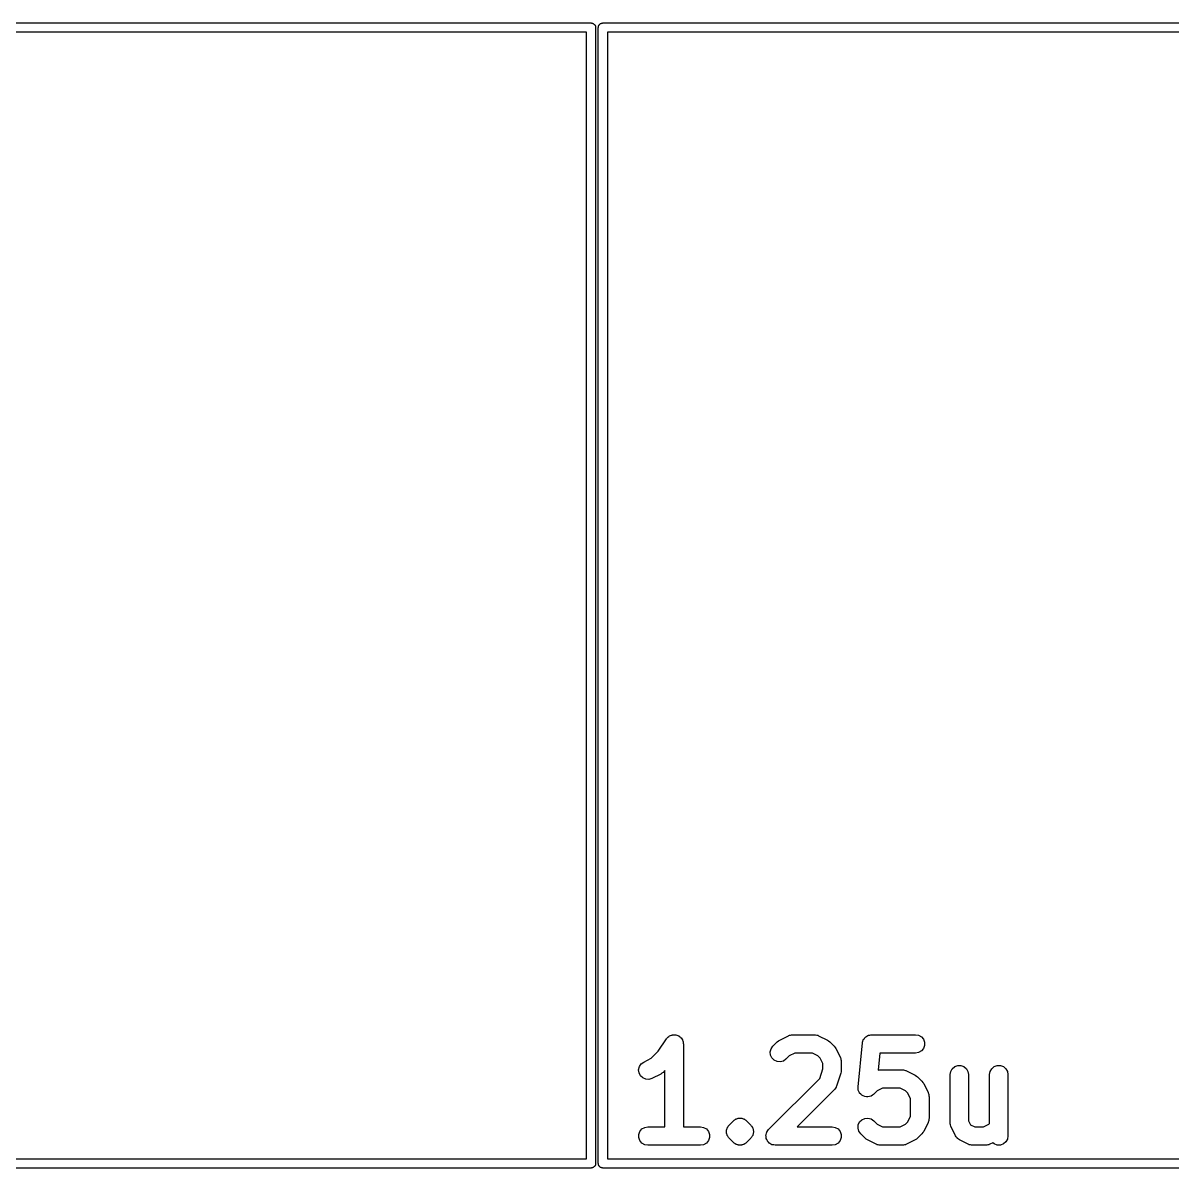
# Model space of a CAD drawing. Extents: x 41 to 154, y -135 to -41.
# Drawn here: x 97.5 to 116.51, y -135.47 to -116.53 of the extents above; entities that cross this region are included whole.
import ezdxf

# ---------------------------------------------------------------- set-up
doc = ezdxf.new("R2010")
doc.units = 0
doc.header["$MEASUREMENT"] = 0
doc.layers.add('BLACK', color=7, linetype='CONTINUOUS')

msp = doc.modelspace()

# ---------------------------------------------------------------- linework, layer by layer
at = {"layer": 'Black'}
for p, q in [((88.102, -116.526), (106.898, -116.526)), ((106.898, -116.526), (106.905, -116.527)), ((106.905, -116.527), (106.911, -116.527)), ((106.911, -116.527), (106.917, -116.529)), ((106.917, -116.529), (106.924, -116.53)), ((106.924, -116.53), (106.93, -116.534)), ((107.063, -116.534), (107.068, -116.53)), ((107.068, -116.53), (107.075, -116.529)), ((107.075, -116.529), (107.081, -116.527)), ((107.081, -116.527), (107.088, -116.527)), ((107.088, -116.527), (107.094, -116.526)), ((107.094, -116.526), (130.656, -116.526)), ((106.822, -116.678), (88.1782, -116.678)), ((106.822, -135.322), (106.822, -116.678)), ((106.93, -116.534), (106.936, -116.536)), ((106.936, -116.536), (106.941, -116.54)), ((106.941, -116.54), (106.947, -116.544)), ((106.947, -116.544), (106.951, -116.549)), ((106.951, -116.549), (106.956, -116.553)), ((106.956, -116.553), (106.96, -116.559)), ((106.96, -116.559), (106.964, -116.564)), ((106.964, -116.564), (106.966, -116.57)), ((106.966, -116.57), (106.97, -116.576)), ((106.97, -116.576), (106.971, -116.583)), ((106.971, -116.583), (106.973, -116.589)), ((106.973, -116.589), (106.973, -116.595)), ((106.973, -116.595), (106.974, -116.602)), ((106.974, -116.602), (106.974, -135.398)), ((107.018, -116.602), (107.019, -116.595)), ((107.018, -135.398), (107.018, -116.602)), ((107.019, -116.589), (107.022, -116.583)), ((107.019, -116.595), (107.019, -116.589)), ((107.022, -116.583), (107.023, -116.576)), ((107.023, -116.576), (107.026, -116.57)), ((107.026, -116.57), (107.028, -116.564)), ((107.028, -116.564), (107.033, -116.559)), ((107.033, -116.559), (107.036, -116.553)), ((107.036, -116.553), (107.041, -116.549)), ((107.041, -116.549), (107.045, -116.544)), ((107.045, -116.544), (107.051, -116.54)), ((107.051, -116.54), (107.056, -116.536)), ((107.056, -116.536), (107.063, -116.534)), ((107.171, -116.678), (107.171, -135.322)), ((130.579, -116.678), (107.171, -116.678)), ((108.01, -133.541), (108.147, -133.336)), ((108.147, -133.336), (108.153, -133.33)), ((108.153, -133.33), (108.157, -133.322)), ((108.157, -133.322), (108.171, -133.311)), ((108.171, -133.311), (108.184, -133.298)), ((108.184, -133.298), (108.191, -133.294)), ((108.191, -133.294), (108.198, -133.288)), ((108.198, -133.288), (108.215, -133.282)), ((108.215, -133.282), (108.231, -133.274)), ((108.231, -133.274), (108.239, -133.273)), ((108.239, -133.273), (108.247, -133.27)), ((108.247, -133.27), (108.265, -133.27)), ((108.265, -133.27), (108.284, -133.268)), ((108.284, -133.268), (108.292, -133.27)), ((108.292, -133.27), (108.3, -133.27)), ((108.3, -133.27), (108.317, -133.277)), ((108.317, -133.277), (108.335, -133.281)), ((108.335, -133.281), (108.342, -133.286)), ((108.342, -133.286), (108.35, -133.288)), ((108.35, -133.288), (108.364, -133.3)), ((108.364, -133.3), (108.379, -133.31)), ((108.379, -133.31), (108.384, -133.317)), ((108.384, -133.317), (108.391, -133.322)), ((108.391, -133.322), (108.4, -133.338)), ((108.4, -133.338), (108.41, -133.353)), ((108.41, -133.353), (108.413, -133.361)), ((108.413, -133.361), (108.417, -133.368)), ((108.417, -133.368), (108.42, -133.386)), ((108.42, -133.386), (108.425, -133.404)), ((108.425, -133.404), (108.425, -133.412)), ((108.425, -133.412), (108.426, -133.42)), ((108.426, -133.42), (108.426, -134.792)), ((109.908, -133.458), (109.98, -133.385)), ((109.98, -133.385), (110, -133.371)), ((110, -133.371), (110.02, -133.357)), ((110.02, -133.357), (110.165, -133.284)), ((110.165, -133.284), (110.173, -133.282)), ((110.173, -133.282), (110.181, -133.277)), ((110.181, -133.277), (110.199, -133.274)), ((110.199, -133.274), (110.216, -133.269)), ((110.216, -133.269), (110.225, -133.27)), ((110.225, -133.27), (110.233, -133.268)), ((110.233, -133.268), (110.596, -133.268)), ((110.596, -133.268), (110.605, -133.27)), ((110.605, -133.27), (110.613, -133.269)), ((110.613, -133.269), (110.631, -133.274)), ((110.631, -133.274), (110.648, -133.277)), ((110.648, -133.277), (110.656, -133.282)), ((110.656, -133.282), (110.664, -133.284)), ((110.664, -133.284), (110.809, -133.357)), ((110.809, -133.357), (110.829, -133.371)), ((110.829, -133.371), (110.849, -133.385)), ((110.849, -133.385), (110.922, -133.458)), ((111.315, -134.131), (111.388, -133.405)), ((111.388, -133.405), (111.389, -133.4)), ((111.389, -133.394), (111.397, -133.374)), ((111.389, -133.4), (111.389, -133.394)), ((111.397, -133.374), (111.402, -133.354)), ((111.402, -133.354), (111.406, -133.35)), ((111.406, -133.35), (111.407, -133.344)), ((111.407, -133.344), (111.421, -133.328)), ((111.421, -133.328), (111.433, -133.311)), ((111.433, -133.311), (111.438, -133.308)), ((111.438, -133.308), (111.442, -133.304)), ((111.442, -133.304), (111.46, -133.293)), ((111.46, -133.293), (111.477, -133.282)), ((111.477, -133.282), (111.482, -133.28)), ((111.482, -133.28), (111.487, -133.277)), ((111.487, -133.277), (111.508, -133.274)), ((111.508, -133.274), (111.528, -133.268)), ((111.528, -133.268), (111.534, -133.269)), ((111.534, -133.269), (111.539, -133.268)), ((111.539, -133.268), (112.265, -133.268)), ((112.265, -133.268), (112.317, -133.277)), ((112.317, -133.277), (112.363, -133.304)), ((112.363, -133.304), (112.397, -133.344)), ((112.397, -133.344), (112.415, -133.394)), ((112.415, -133.447), (112.397, -133.497)), ((112.415, -133.394), (112.415, -133.447)), ((107.893, -133.658), (108.01, -133.541)), ((109.864, -133.552), (109.877, -133.501)), ((109.868, -133.605), (109.864, -133.552)), ((109.891, -133.653), (109.868, -133.605)), ((109.877, -133.501), (109.908, -133.458)), ((110.178, -133.618), (110.123, -133.673)), ((110.269, -133.573), (110.178, -133.618)), ((110.56, -133.573), (110.269, -133.573)), ((110.651, -133.618), (110.56, -133.573)), ((110.689, -133.656), (110.651, -133.618)), ((110.922, -133.458), (110.936, -133.478)), ((110.936, -133.478), (110.95, -133.497)), ((110.95, -133.497), (111.023, -133.643)), ((111.677, -133.573), (111.649, -133.855)), ((112.265, -133.573), (111.677, -133.573)), ((112.317, -133.564), (112.265, -133.573)), ((112.363, -133.537), (112.317, -133.564)), ((112.397, -133.497), (112.363, -133.537)), ((107.686, -133.847), (107.699, -133.795)), ((107.699, -133.795), (107.728, -133.751)), ((107.728, -133.751), (107.77, -133.72)), ((107.77, -133.72), (107.893, -133.658)), ((109.928, -133.69), (109.891, -133.653)), ((109.976, -133.713), (109.928, -133.69)), ((110.029, -133.717), (109.976, -133.713)), ((110.08, -133.704), (110.029, -133.717)), ((110.123, -133.673), (110.08, -133.704)), ((110.734, -133.747), (110.689, -133.656)), ((110.734, -133.831), (110.734, -133.747)), ((111.023, -133.643), (111.025, -133.651)), ((111.025, -133.651), (111.03, -133.659)), ((111.03, -133.659), (111.033, -133.676)), ((111.033, -133.676), (111.038, -133.693)), ((111.038, -133.693), (111.037, -133.702)), ((111.037, -133.702), (111.039, -133.711)), ((111.039, -133.711), (111.039, -133.856)), ((112.848, -133.876), (112.874, -133.83)), ((112.874, -133.83), (112.915, -133.796)), ((112.915, -133.796), (112.964, -133.778)), ((112.964, -133.778), (113.017, -133.778)), ((113.017, -133.778), (113.067, -133.796)), ((113.067, -133.796), (113.108, -133.83)), ((113.108, -133.83), (113.134, -133.876)), ((113.501, -133.876), (113.527, -133.83)), ((113.527, -133.83), (113.568, -133.796)), ((113.568, -133.796), (113.618, -133.778)), ((113.618, -133.778), (113.671, -133.778)), ((113.671, -133.778), (113.72, -133.796)), ((113.72, -133.796), (113.761, -133.83)), ((113.761, -133.83), (113.787, -133.876)), ((107.692, -133.899), (107.686, -133.847)), ((107.716, -133.947), (107.692, -133.899)), ((107.754, -133.983), (107.716, -133.947)), ((107.803, -134.004), (107.754, -133.983)), ((107.856, -134.007), (107.803, -134.004)), ((107.906, -133.992), (107.856, -134.007)), ((108.052, -133.92), (107.906, -133.992)), ((108.071, -133.905), (108.052, -133.92)), ((108.091, -133.891), (108.071, -133.905)), ((108.121, -133.861), (108.091, -133.891)), ((108.121, -134.792), (108.121, -133.861)), ((109.835, -134.837), (110.681, -133.991)), ((110.681, -133.991), (110.734, -133.831)), ((111.031, -133.904), (110.958, -134.122)), ((111.034, -133.88), (111.031, -133.904)), ((111.039, -133.856), (111.034, -133.88)), ((111.649, -133.855), (111.65, -133.855)), ((111.65, -133.855), (111.667, -133.85)), ((111.667, -133.85), (111.676, -133.85)), ((111.676, -133.85), (111.685, -133.849)), ((111.685, -133.849), (112.047, -133.849)), ((112.047, -133.849), (112.056, -133.85)), ((112.056, -133.85), (112.065, -133.85)), ((112.065, -133.85), (112.082, -133.855)), ((112.082, -133.855), (112.1, -133.858)), ((112.1, -133.858), (112.107, -133.862)), ((112.107, -133.862), (112.116, -133.865)), ((112.116, -133.865), (112.261, -133.937)), ((112.261, -133.937), (112.28, -133.952)), ((112.28, -133.952), (112.3, -133.966)), ((112.3, -133.966), (112.373, -134.038)), ((112.839, -133.928), (112.848, -133.876)), ((112.839, -134.727), (112.839, -133.928)), ((113.134, -133.876), (113.143, -133.928)), ((113.143, -133.928), (113.143, -134.691)), ((113.492, -133.928), (113.501, -133.876)), ((113.492, -134.736), (113.492, -133.928)), ((113.787, -133.876), (113.796, -133.928)), ((113.796, -133.928), (113.796, -134.944)), ((110.922, -134.181), (110.311, -134.792)), ((110.927, -134.174), (110.922, -134.181)), ((110.933, -134.168), (110.927, -134.174)), ((110.942, -134.153), (110.933, -134.168)), ((110.952, -134.138), (110.942, -134.153)), ((110.954, -134.129), (110.952, -134.138)), ((110.958, -134.122), (110.954, -134.129)), ((111.315, -134.132), (111.315, -134.131)), ((111.315, -134.133), (111.315, -134.132)), ((111.317, -134.158), (111.315, -134.133)), ((111.319, -134.184), (111.317, -134.158)), ((111.32, -134.185), (111.319, -134.184)), ((111.32, -134.186), (111.32, -134.185)), ((111.33, -134.209), (111.32, -134.186)), ((111.341, -134.232), (111.33, -134.209)), ((111.63, -134.199), (111.575, -134.254)), ((111.721, -134.153), (111.63, -134.199)), ((112.012, -134.153), (111.721, -134.153)), ((112.102, -134.199), (112.012, -134.153)), ((112.14, -134.236), (112.102, -134.199)), ((112.373, -134.038), (112.387, -134.058)), ((112.387, -134.058), (112.402, -134.078)), ((112.402, -134.078), (112.474, -134.223)), ((111.342, -134.233), (111.341, -134.232)), ((111.342, -134.234), (111.342, -134.233)), ((111.36, -134.252), (111.342, -134.234)), ((111.378, -134.27), (111.36, -134.252)), ((111.379, -134.27), (111.378, -134.27)), ((111.379, -134.271), (111.379, -134.27)), ((111.403, -134.282), (111.379, -134.271)), ((111.426, -134.293), (111.403, -134.282)), ((111.427, -134.293), (111.426, -134.293)), ((111.453, -134.296), (111.427, -134.293)), ((111.427, -134.293), (111.427, -134.293)), ((111.478, -134.298), (111.453, -134.296)), ((111.479, -134.298), (111.478, -134.298)), ((111.48, -134.298), (111.479, -134.298)), ((111.505, -134.291), (111.48, -134.298)), ((111.53, -134.285), (111.505, -134.291)), ((111.531, -134.284), (111.53, -134.285)), ((111.53, -134.285), (111.53, -134.285)), ((111.552, -134.27), (111.531, -134.284)), ((111.573, -134.255), (111.552, -134.27)), ((111.574, -134.254), (111.573, -134.255)), ((111.575, -134.254), (111.574, -134.254)), ((112.185, -134.327), (112.14, -134.236)), ((112.185, -134.618), (112.185, -134.327)), ((112.474, -134.223), (112.477, -134.232)), ((112.477, -134.232), (112.481, -134.239)), ((112.481, -134.239), (112.484, -134.257)), ((112.484, -134.257), (112.489, -134.274)), ((112.489, -134.274), (112.489, -134.283)), ((112.489, -134.283), (112.49, -134.291)), ((112.49, -134.291), (112.49, -134.654)), ((109.165, -134.784), (109.174, -134.775)), ((109.174, -134.775), (109.182, -134.764)), ((109.182, -134.764), (109.255, -134.692)), ((109.255, -134.692), (109.265, -134.684)), ((109.265, -134.684), (109.275, -134.674)), ((109.275, -134.674), (109.281, -134.672)), ((109.281, -134.672), (109.286, -134.667)), ((109.286, -134.667), (109.292, -134.665)), ((109.292, -134.665), (109.298, -134.661)), ((109.298, -134.661), (109.311, -134.658)), ((109.311, -134.658), (109.323, -134.652)), ((109.323, -134.652), (109.33, -134.651)), ((109.33, -134.651), (109.336, -134.649)), ((109.336, -134.649), (109.343, -134.649)), ((109.343, -134.649), (109.349, -134.647)), ((109.349, -134.647), (109.362, -134.649)), ((109.362, -134.649), (109.376, -134.647)), ((109.376, -134.647), (109.382, -134.649)), ((109.382, -134.649), (109.389, -134.649)), ((109.389, -134.649), (109.395, -134.651)), ((109.395, -134.651), (109.402, -134.652)), ((109.402, -134.652), (109.414, -134.658)), ((109.414, -134.658), (109.427, -134.661)), ((109.427, -134.661), (109.432, -134.665)), ((109.432, -134.665), (109.439, -134.667)), ((109.439, -134.667), (109.444, -134.672)), ((109.444, -134.672), (109.45, -134.674)), ((109.45, -134.674), (109.459, -134.684)), ((109.459, -134.684), (109.47, -134.692)), ((109.47, -134.692), (109.543, -134.764)), ((109.543, -134.764), (109.55, -134.775)), ((109.55, -134.775), (109.56, -134.784)), ((111.315, -134.813), (111.32, -134.76)), ((111.32, -134.76), (111.342, -134.712)), ((111.342, -134.712), (111.379, -134.674)), ((111.379, -134.674), (111.427, -134.652)), ((111.427, -134.652), (111.48, -134.647)), ((111.48, -134.647), (111.531, -134.661)), ((111.531, -134.661), (111.575, -134.692)), ((111.575, -134.692), (111.63, -134.747)), ((111.63, -134.747), (111.721, -134.792)), ((112.012, -134.792), (112.102, -134.747)), ((112.102, -134.747), (112.14, -134.709)), ((112.14, -134.709), (112.185, -134.618)), ((112.474, -134.722), (112.402, -134.867)), ((112.477, -134.714), (112.474, -134.722)), ((112.481, -134.706), (112.477, -134.714)), ((112.484, -134.689), (112.481, -134.706)), ((112.489, -134.672), (112.484, -134.689)), ((112.49, -134.654), (112.489, -134.663)), ((112.489, -134.663), (112.489, -134.672)), ((112.84, -134.735), (112.839, -134.727)), ((112.84, -134.744), (112.84, -134.735)), ((112.845, -134.761), (112.84, -134.744)), ((112.848, -134.779), (112.845, -134.761)), ((112.852, -134.786), (112.848, -134.779)), ((113.143, -134.691), (113.177, -134.758)), ((113.177, -134.758), (113.245, -134.792)), ((113.39, -134.792), (113.481, -134.747)), ((113.481, -134.747), (113.492, -134.736)), ((107.688, -134.918), (107.706, -134.868)), ((107.688, -134.971), (107.688, -134.918)), ((107.706, -134.868), (107.74, -134.828)), ((107.74, -134.828), (107.786, -134.801)), ((107.786, -134.801), (107.838, -134.792)), ((107.838, -134.792), (108.121, -134.792)), ((108.426, -134.792), (108.709, -134.792)), ((108.709, -134.792), (108.761, -134.801)), ((108.761, -134.801), (108.807, -134.828)), ((108.807, -134.828), (108.841, -134.868)), ((108.841, -134.868), (108.859, -134.918)), ((108.859, -134.918), (108.859, -134.971)), ((109.138, -134.859), (109.141, -134.846)), ((109.139, -134.872), (109.138, -134.859)), ((109.138, -134.885), (109.139, -134.872)), ((109.141, -134.898), (109.138, -134.885)), ((109.141, -134.846), (109.143, -134.832)), ((109.143, -134.911), (109.141, -134.898)), ((109.143, -134.832), (109.148, -134.82)), ((109.148, -134.923), (109.143, -134.911)), ((109.148, -134.82), (109.152, -134.807)), ((109.152, -134.936), (109.148, -134.923)), ((109.152, -134.807), (109.159, -134.797)), ((109.159, -134.947), (109.152, -134.936)), ((109.159, -134.797), (109.165, -134.784)), ((109.165, -134.959), (109.159, -134.947)), ((109.174, -134.969), (109.165, -134.959)), ((109.182, -134.98), (109.174, -134.969)), ((109.55, -134.969), (109.543, -134.98)), ((109.56, -134.959), (109.55, -134.969)), ((109.56, -134.784), (109.565, -134.797)), ((109.565, -134.947), (109.56, -134.959)), ((109.565, -134.797), (109.573, -134.807)), ((109.573, -134.936), (109.565, -134.947)), ((109.573, -134.807), (109.576, -134.82)), ((109.576, -134.923), (109.573, -134.936)), ((109.576, -134.82), (109.582, -134.832)), ((109.582, -134.911), (109.576, -134.923)), ((109.582, -134.832), (109.583, -134.846)), ((109.583, -134.898), (109.582, -134.911)), ((109.583, -134.846), (109.587, -134.859)), ((109.587, -134.885), (109.583, -134.898)), ((109.587, -134.859), (109.586, -134.872)), ((109.586, -134.872), (109.587, -134.885)), ((109.791, -134.931), (109.793, -134.925)), ((109.793, -134.951), (109.791, -134.931)), ((109.793, -134.918), (109.8, -134.899)), ((109.793, -134.925), (109.793, -134.918)), ((109.793, -134.971), (109.793, -134.951)), ((109.8, -134.899), (109.805, -134.88)), ((109.805, -134.88), (109.809, -134.875)), ((109.809, -134.875), (109.811, -134.868)), ((109.811, -134.868), (109.824, -134.853)), ((109.824, -134.853), (109.835, -134.837)), ((110.311, -134.792), (110.886, -134.792)), ((110.886, -134.792), (110.938, -134.801)), ((110.938, -134.801), (110.984, -134.828)), ((110.984, -134.828), (111.018, -134.868)), ((111.018, -134.868), (111.036, -134.918)), ((111.036, -134.918), (111.036, -134.971)), ((111.329, -134.864), (111.315, -134.813)), ((111.359, -134.907), (111.329, -134.864)), ((111.432, -134.98), (111.359, -134.907)), ((111.721, -134.792), (112.012, -134.792)), ((112.373, -134.907), (112.3, -134.98)), ((112.387, -134.887), (112.373, -134.907)), ((112.402, -134.867), (112.387, -134.887)), ((112.855, -134.795), (112.852, -134.786)), ((112.927, -134.94), (112.855, -134.795)), ((112.94, -134.958), (112.927, -134.94)), ((112.953, -134.977), (112.94, -134.958)), ((113.245, -134.792), (113.39, -134.792)), ((113.796, -134.944), (113.787, -134.997)), ((107.706, -135.021), (107.688, -134.971)), ((107.74, -135.061), (107.706, -135.021)), ((107.786, -135.088), (107.74, -135.061)), ((107.838, -135.097), (107.786, -135.088)), ((108.709, -135.097), (107.838, -135.097)), ((108.761, -135.088), (108.709, -135.097)), ((108.807, -135.061), (108.761, -135.088)), ((108.841, -135.021), (108.807, -135.061)), ((108.859, -134.971), (108.841, -135.021)), ((109.255, -135.052), (109.182, -134.98)), ((109.265, -135.06), (109.255, -135.052)), ((109.275, -135.069), (109.265, -135.06)), ((109.281, -135.072), (109.275, -135.069)), ((109.286, -135.076), (109.281, -135.072)), ((109.292, -135.079), (109.286, -135.076)), ((109.298, -135.083), (109.292, -135.079)), ((109.311, -135.086), (109.298, -135.083)), ((109.323, -135.092), (109.311, -135.086)), ((109.33, -135.092), (109.323, -135.092)), ((109.336, -135.095), (109.33, -135.092)), ((109.343, -135.095), (109.336, -135.095)), ((109.349, -135.096), (109.343, -135.095)), ((109.362, -135.095), (109.349, -135.096)), ((109.376, -135.096), (109.362, -135.095)), ((109.382, -135.095), (109.376, -135.096)), ((109.389, -135.095), (109.382, -135.095)), ((109.395, -135.092), (109.389, -135.095)), ((109.402, -135.092), (109.395, -135.092)), ((109.414, -135.086), (109.402, -135.092)), ((109.427, -135.083), (109.414, -135.086)), ((109.432, -135.079), (109.427, -135.083)), ((109.439, -135.076), (109.432, -135.079)), ((109.444, -135.072), (109.439, -135.076)), ((109.45, -135.069), (109.444, -135.072)), ((109.459, -135.06), (109.45, -135.069)), ((109.47, -135.052), (109.459, -135.06)), ((109.543, -134.98), (109.47, -135.052)), ((109.795, -134.977), (109.793, -134.971)), ((109.796, -134.984), (109.795, -134.977)), ((109.804, -135.002), (109.796, -134.984)), ((109.811, -135.021), (109.804, -135.002)), ((109.815, -135.026), (109.811, -135.021)), ((109.818, -135.032), (109.815, -135.026)), ((109.832, -135.046), (109.818, -135.032)), ((109.845, -135.061), (109.832, -135.046)), ((109.851, -135.065), (109.845, -135.061)), ((109.855, -135.069), (109.851, -135.065)), ((109.874, -135.078), (109.855, -135.069)), ((109.891, -135.088), (109.874, -135.078)), ((109.897, -135.089), (109.891, -135.088)), ((109.903, -135.092), (109.897, -135.089)), ((109.923, -135.093), (109.903, -135.092)), ((109.943, -135.097), (109.923, -135.093)), ((110.886, -135.097), (109.943, -135.097)), ((110.938, -135.088), (110.886, -135.097)), ((110.984, -135.061), (110.938, -135.088)), ((111.018, -135.021), (110.984, -135.061)), ((111.036, -134.971), (111.018, -135.021)), ((111.452, -134.994), (111.432, -134.98)), ((111.471, -135.008), (111.452, -134.994)), ((111.616, -135.081), (111.471, -135.008)), ((111.625, -135.083), (111.616, -135.081)), ((111.632, -135.088), (111.625, -135.083)), ((111.65, -135.091), (111.632, -135.088)), ((111.667, -135.096), (111.65, -135.091)), ((111.676, -135.095), (111.667, -135.096)), ((111.685, -135.097), (111.676, -135.095)), ((112.047, -135.097), (111.685, -135.097)), ((112.056, -135.095), (112.047, -135.097)), ((112.065, -135.096), (112.056, -135.095)), ((112.082, -135.091), (112.065, -135.096)), ((112.1, -135.088), (112.082, -135.091)), ((112.107, -135.083), (112.1, -135.088)), ((112.116, -135.081), (112.107, -135.083)), ((112.261, -135.008), (112.116, -135.081)), ((112.28, -134.994), (112.261, -135.008)), ((112.3, -134.98), (112.28, -134.994)), ((112.956, -134.979), (112.953, -134.977)), ((112.959, -134.983), (112.956, -134.979)), ((112.977, -134.995), (112.959, -134.983)), ((112.995, -135.008), (112.977, -134.995)), ((113.14, -135.081), (112.995, -135.008)), ((113.149, -135.083), (113.14, -135.081)), ((113.156, -135.088), (113.149, -135.083)), ((113.174, -135.091), (113.156, -135.088)), ((113.191, -135.096), (113.174, -135.091)), ((113.2, -135.095), (113.191, -135.096)), ((113.209, -135.097), (113.2, -135.095)), ((113.426, -135.097), (113.209, -135.097)), ((113.435, -135.095), (113.426, -135.097)), ((113.444, -135.096), (113.435, -135.095)), ((113.461, -135.091), (113.444, -135.096)), ((113.478, -135.088), (113.461, -135.091)), ((113.486, -135.083), (113.478, -135.088)), ((113.494, -135.081), (113.486, -135.083)), ((113.544, -135.056), (113.494, -135.081)), ((113.568, -135.076), (113.544, -135.056)), ((113.618, -135.095), (113.568, -135.076)), ((113.671, -135.095), (113.618, -135.095)), ((113.72, -135.076), (113.671, -135.095)), ((113.761, -135.042), (113.72, -135.076)), ((113.787, -134.997), (113.761, -135.042)), ((88.1782, -135.322), (106.822, -135.322)), ((107.171, -135.322), (130.579, -135.322)), ((106.898, -135.474), (88.102, -135.474)), ((106.905, -135.473), (106.898, -135.474)), ((106.911, -135.473), (106.905, -135.473)), ((106.917, -135.471), (106.911, -135.473)), ((106.924, -135.47), (106.917, -135.471)), ((106.93, -135.466), (106.924, -135.47)), ((106.936, -135.464), (106.93, -135.466)), ((106.941, -135.46), (106.936, -135.464)), ((106.947, -135.456), (106.941, -135.46)), ((106.951, -135.451), (106.947, -135.456)), ((106.956, -135.447), (106.951, -135.451)), ((106.96, -135.441), (106.956, -135.447)), ((106.964, -135.436), (106.96, -135.441)), ((106.966, -135.43), (106.964, -135.436)), ((106.97, -135.424), (106.966, -135.43)), ((106.971, -135.417), (106.97, -135.424)), ((106.973, -135.411), (106.971, -135.417)), ((106.974, -135.398), (106.973, -135.405)), ((106.973, -135.405), (106.973, -135.411)), ((107.019, -135.405), (107.018, -135.398)), ((107.019, -135.411), (107.019, -135.405)), ((107.022, -135.417), (107.019, -135.411)), ((107.023, -135.424), (107.022, -135.417)), ((107.026, -135.43), (107.023, -135.424)), ((107.028, -135.436), (107.026, -135.43)), ((107.033, -135.441), (107.028, -135.436)), ((107.036, -135.447), (107.033, -135.441)), ((107.041, -135.451), (107.036, -135.447)), ((107.045, -135.456), (107.041, -135.451)), ((107.051, -135.46), (107.045, -135.456)), ((107.056, -135.464), (107.051, -135.46)), ((107.063, -135.466), (107.056, -135.464)), ((107.068, -135.47), (107.063, -135.466)), ((107.075, -135.471), (107.068, -135.47)), ((107.081, -135.473), (107.075, -135.471)), ((107.088, -135.473), (107.081, -135.473)), ((107.094, -135.474), (107.088, -135.473)), ((130.656, -135.474), (107.094, -135.474))]:
    msp.add_line(p, q, dxfattribs=at)

doc.saveas('drawing.dxf')
